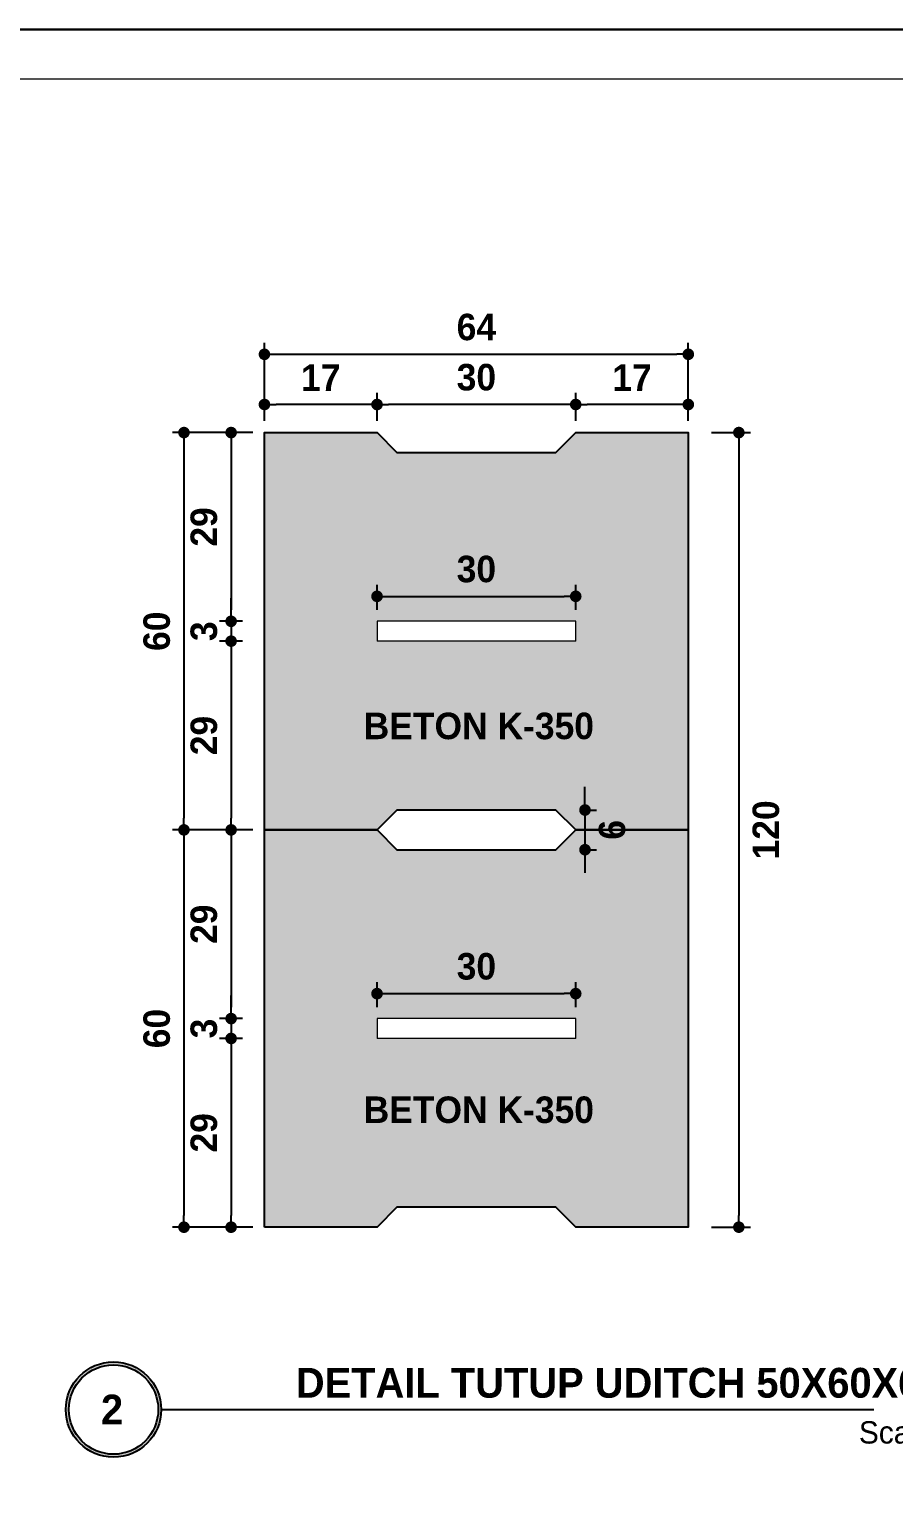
# Model space of a CAD drawing. Header units: centimetres. Extents: x -292707 to 138715, y -53922 to 66277.
# Drawn here: x 12949 to 13079.5, y -13231.5 to -13008.7 of the extents above; entities that cross this region are included whole.
import ezdxf

# ---------------------------------------------------------------- set-up
doc = ezdxf.new("R2010")
doc.units = ezdxf.units.CM
for name, color, linetype in [('A-ALINE-3', 111, 'Continuous'), ('A-ANNOTATION', 144, 'Continuous'), ('A-DIM', 157, 'Continuous'), ('A-TEXT', 254, 'Continuous')]:
    doc.layers.add(name, color=color, linetype=linetype)
doc.layers.add('A-FILL-1', color=250, linetype='Continuous', lineweight=0, true_color=0x333333)
doc.layers.add('A-FILL-8', color=7, linetype='Continuous', lineweight=0, true_color=0xe6e6e6)
doc.styles.add('Scale 10', font='GOTHICB.TTF', dxfattribs={"height": 4})
doc.styles.add('Scale 80', font='GOTHICB.TTF', dxfattribs={"height": 20})
doc.dimstyles.new('Scale 10', dxfattribs={"dimscale": 0, "dimtxt": 4, "dimasz": 1.75, "dimexe": 1.75, "dimexo": 1.75, "dimgap": 2, "dimtad": 2, "dimdec": 0, "dimtxsty": 'Scale 10', "dimblk": 'DOT', "dimcen": 2.5, "dimclrd": 256, "dimclre": 256, "dimclrt": 254, "dimadec": 0, "dimazin": 0, "dimtfac": 1, "dimtdec": 0, "dimtmove": 0, "dimatfit": 3, "dimldrblk": 'DOTSMALL', "dimfxl": 1, "dimtfillclr": 256, "dimlwd": -1, "dimlwe": -1, "dimarcsym": 0})

# ---------------------------------------------------------------- blocks, each defined once
blk = doc.blocks.new('jhgkjhkjhkjh')
at = {"layer": 'A-FILL-1', "ltscale": 0.25}
blk.add_lwpolyline([(-1286.611, 931.53), (-933.611, 931.53), (-933.611, 1218.53), (-1286.611, 1218.53)], close=True, dxfattribs=at)
at = {"layer": 'Defpoints'}
blk.add_lwpolyline([(-1296.611, 926.53), (-876.611, 926.53), (-876.611, 1223.53), (-1296.611, 1223.53)], close=True, dxfattribs=at)
blk = doc.blocks.new('A$Ca6493351')
at = {"layer": 'A-FILL-8'}
h = blk.add_hatch(color=256, dxfattribs=at)
h.dxf.hatch_style = 1
h.paths.add_polyline_path([(64, 120), (47, 120), (44, 117), (20, 117), (17, 120), (0, 120), (0, 60), (17, 60), (20, 63), (44, 63), (47, 60), (64, 60)])
h.paths.add_polyline_path([(47, 91.5), (47, 88.5), (17, 88.5), (17, 91.5)], flags=16)
h = blk.add_hatch(color=256, dxfattribs=at)
h.dxf.hatch_style = 1
h.paths.add_polyline_path([(64, 60), (47, 60), (44, 57), (20, 57), (17, 60), (0, 60), (0, 0), (17, 0), (20, 3), (44, 3), (47, 0), (64, 0)])
h.paths.add_polyline_path([(47, 31.5), (47, 28.5), (17, 28.5), (17, 31.5)], flags=16)
at = {"layer": 'A-FILL-1'}
for p, q in [((17, 120), (0, 120)), ((0, 60), (0, 120)), ((20, 117), (17, 120)), ((47, 120), (44, 117)), ((64, 120), (47, 120)), ((64, 60), (64, 120)), ((44, 117), (20, 117)), ((17, 91.5), (17, 88.5)), ((47, 91.5), (17, 91.5)), ((47, 88.5), (47, 91.5)), ((47, 88.5), (17, 88.5)), ((17, 60), (20, 63)), ((20, 63), (44, 63)), ((44, 63), (47, 60)), ((17, 60), (0, 60)), ((0, 0), (0, 60)), ((20, 57), (17, 60)), ((47, 60), (44, 57)), ((64, 60), (47, 60)), ((64, 0), (64, 60)), ((44, 57), (20, 57)), ((17, 31.5), (17, 28.5)), ((47, 31.5), (17, 31.5)), ((47, 28.5), (47, 31.5)), ((47, 28.5), (17, 28.5)), ((17, 0), (20, 3)), ((20, 3), (44, 3)), ((44, 3), (47, 0)), ((17, 0), (0, 0)), ((64, 0), (47, 0))]:
    blk.add_line(p, q, dxfattribs=at)
blk = doc.blocks.new('_Dot')
at = {"color": 0, "linetype": 'ByBlock', "lineweight": -2}
blk.add_line((-0.5, 0), (-1, 0), dxfattribs=at)
at = {"color": 0, "linetype": 'ByBlock', "const_width": 0.5}
blk.add_lwpolyline([(-0.25, 0, 1), (0.25, 0, 1)], format="xyb", close=True, dxfattribs=at)
blk = doc.blocks.new('*D241')
at = {"layer": 'A-DIM', "ltscale": 0.25, "transparency": 16777216}
for p, q in [((13031.52, -13067.84), (13031.52, -13063.6)), ((13048.52, -13067.84), (13048.52, -13063.6)), ((13046.77, -13065.35), (13033.27, -13065.35))]:
    blk.add_line(p, q, dxfattribs=at)
at = {"layer": 'Defpoints', "color": 0, "ltscale": 0.25, "transparency": 16777216}
for p in [(13031.52, -13065.35), (13031.52, -13069.59), (13048.52, -13069.59)]:
    blk.add_point(p, dxfattribs=at)
at = {"layer": 'A-DIM', "ltscale": 0.25, "transparency": 16777216, "xscale": 1.75, "yscale": 1.75, "zscale": 1.75, "rotation": 180}
blk.add_blockref('_Dot', (13031.52, -13065.35), dxfattribs=at)
at = {"layer": 'A-DIM', "ltscale": 0.25, "transparency": 16777216, "xscale": 1.75, "yscale": 1.75, "zscale": 1.75}
blk.add_blockref('_Dot', (13048.52, -13065.35), dxfattribs=at)
at = {"layer": 'A-DIM', "color": 254, "ltscale": 0.25, "transparency": 16777216, "insert": (13040.02, -13061.3), "char_height": 4, "attachment_point": 5, "style": 'Scale 10'}
blk.add_mtext('17', dxfattribs=at)
blk = doc.blocks.new('_DotSmall')
at = {"color": 0, "linetype": 'ByBlock', "const_width": 0.5}
blk.add_lwpolyline([(-0.0625, 0, 1), (0.0625, 0, 1)], format="xyb", close=True, dxfattribs=at)
blk = doc.blocks.new('*D242')
at = {"layer": 'A-DIM', "ltscale": 0.25, "transparency": 16777216}
for p, q in [((13001.52, -13067.84), (13001.52, -13063.6)), ((13031.52, -13067.84), (13031.52, -13063.6)), ((13029.77, -13065.35), (13003.27, -13065.35))]:
    blk.add_line(p, q, dxfattribs=at)
at = {"layer": 'Defpoints', "color": 0, "ltscale": 0.25, "transparency": 16777216}
for p in [(13001.52, -13065.35), (13001.52, -13069.59), (13031.52, -13069.59)]:
    blk.add_point(p, dxfattribs=at)
at = {"layer": 'A-DIM', "ltscale": 0.25, "transparency": 16777216, "xscale": 1.75, "yscale": 1.75, "zscale": 1.75, "rotation": 180}
blk.add_blockref('_Dot', (13001.52, -13065.35), dxfattribs=at)
at = {"layer": 'A-DIM', "ltscale": 0.25, "transparency": 16777216, "xscale": 1.75, "yscale": 1.75, "zscale": 1.75}
blk.add_blockref('_Dot', (13031.52, -13065.35), dxfattribs=at)
at = {"layer": 'A-DIM', "color": 254, "ltscale": 0.25, "transparency": 16777216, "insert": (13016.52, -13061.25), "char_height": 4, "attachment_point": 5, "style": 'Scale 10'}
blk.add_mtext('30', dxfattribs=at)
blk = doc.blocks.new('*D243')
at = {"layer": 'A-DIM', "ltscale": 0.25, "transparency": 16777216}
for p, q in [((12984.52, -13067.84), (12984.52, -13063.6)), ((13001.52, -13067.84), (13001.52, -13063.6)), ((12999.77, -13065.35), (12986.27, -13065.35))]:
    blk.add_line(p, q, dxfattribs=at)
at = {"layer": 'Defpoints', "color": 0, "ltscale": 0.25, "transparency": 16777216}
for p in [(12984.52, -13065.35), (12984.52, -13069.59), (13001.52, -13069.59)]:
    blk.add_point(p, dxfattribs=at)
at = {"layer": 'A-DIM', "ltscale": 0.25, "transparency": 16777216, "xscale": 1.75, "yscale": 1.75, "zscale": 1.75, "rotation": 180}
blk.add_blockref('_Dot', (12984.52, -13065.35), dxfattribs=at)
at = {"layer": 'A-DIM', "ltscale": 0.25, "transparency": 16777216, "xscale": 1.75, "yscale": 1.75, "zscale": 1.75}
blk.add_blockref('_Dot', (13001.52, -13065.35), dxfattribs=at)
at = {"layer": 'A-DIM', "color": 254, "ltscale": 0.25, "transparency": 16777216, "insert": (12993.02, -13061.3), "char_height": 4, "attachment_point": 5, "style": 'Scale 10'}
blk.add_mtext('17', dxfattribs=at)
blk = doc.blocks.new('*D244')
at = {"layer": 'A-DIM', "ltscale": 0.25, "transparency": 16777216}
for p, q in [((12984.52, -13067.84), (12984.52, -13056.02)), ((13048.52, -13067.84), (13048.52, -13056.02)), ((12986.27, -13057.77), (13046.77, -13057.77))]:
    blk.add_line(p, q, dxfattribs=at)
at = {"layer": 'Defpoints', "color": 0, "ltscale": 0.25, "transparency": 16777216}
for p in [(13048.52, -13057.77), (12984.52, -13069.59), (13048.52, -13069.59)]:
    blk.add_point(p, dxfattribs=at)
at = {"layer": 'A-DIM', "ltscale": 0.25, "transparency": 16777216, "xscale": 1.75, "yscale": 1.75, "zscale": 1.75, "rotation": 180}
blk.add_blockref('_Dot', (12984.52, -13057.77), dxfattribs=at)
at = {"layer": 'A-DIM', "ltscale": 0.25, "transparency": 16777216, "xscale": 1.75, "yscale": 1.75, "zscale": 1.75}
blk.add_blockref('_Dot', (13048.52, -13057.77), dxfattribs=at)
at = {"layer": 'A-DIM', "color": 254, "ltscale": 0.25, "transparency": 16777216, "insert": (13016.52, -13053.67), "char_height": 4, "attachment_point": 5, "style": 'Scale 10'}
blk.add_mtext('64', dxfattribs=at)
blk = doc.blocks.new('*D245')
at = {"layer": 'A-DIM', "ltscale": 0.25, "transparency": 16777216}
for p, q in [((12981.19, -13069.59), (12977.74, -13069.59)), ((12979.49, -13071.34), (12979.49, -13096.34)), ((12981.19, -13098.09), (12977.74, -13098.09))]:
    blk.add_line(p, q, dxfattribs=at)
at = {"layer": 'Defpoints', "color": 0, "ltscale": 0.25, "transparency": 16777216}
for p in [(12982.94, -13069.59), (12979.49, -13098.09), (12982.94, -13098.09)]:
    blk.add_point(p, dxfattribs=at)
at = {"layer": 'A-DIM', "ltscale": 0.25, "transparency": 16777216, "xscale": 1.75, "yscale": 1.75, "zscale": 1.75}
for p, rotation in [((12979.49, -13069.59), 90), ((12979.49, -13098.09), 270)]:
    blk.add_blockref('_Dot', p, dxfattribs=dict(at, rotation=rotation))
at = {"layer": 'A-DIM', "color": 254, "ltscale": 0.25, "transparency": 16777216, "insert": (12975.39, -13083.84), "char_height": 4, "attachment_point": 5, "rotation": 90, "style": 'Scale 10'}
blk.add_mtext('29', dxfattribs=at)
blk = doc.blocks.new('*D246')
at = {"layer": 'A-DIM', "ltscale": 0.25, "transparency": 16777216}
for p, q in [((12979.49, -13096.34), (12979.49, -13094.59)), ((12981.19, -13098.09), (12977.74, -13098.09)), ((12979.49, -13098.09), (12979.49, -13101.09)), ((12981.19, -13101.09), (12977.74, -13101.09)), ((12979.49, -13102.84), (12979.49, -13104.59))]:
    blk.add_line(p, q, dxfattribs=at)
at = {"layer": 'Defpoints', "color": 0, "ltscale": 0.25, "transparency": 16777216}
for p in [(12982.94, -13098.09), (12979.49, -13101.09), (12982.94, -13101.09)]:
    blk.add_point(p, dxfattribs=at)
at = {"layer": 'A-DIM', "ltscale": 0.25, "transparency": 16777216, "xscale": 1.75, "yscale": 1.75, "zscale": 1.75}
for p, rotation in [((12979.49, -13098.09), 270), ((12979.49, -13101.09), 90)]:
    blk.add_blockref('_Dot', p, dxfattribs=dict(at, rotation=rotation))
at = {"layer": 'A-DIM', "color": 254, "ltscale": 0.25, "transparency": 16777216, "insert": (12975.39, -13099.59), "char_height": 4, "attachment_point": 5, "rotation": 90, "style": 'Scale 10'}
blk.add_mtext('3', dxfattribs=at)
blk = doc.blocks.new('*D247')
at = {"layer": 'A-DIM', "ltscale": 0.25, "transparency": 16777216}
for p, q in [((12981.19, -13101.09), (12977.74, -13101.09)), ((12979.49, -13102.84), (12979.49, -13127.84)), ((12981.19, -13129.59), (12977.74, -13129.59))]:
    blk.add_line(p, q, dxfattribs=at)
at = {"layer": 'Defpoints', "color": 0, "ltscale": 0.25, "transparency": 16777216}
for p in [(12982.94, -13101.09), (12979.49, -13129.59), (12982.94, -13129.59)]:
    blk.add_point(p, dxfattribs=at)
at = {"layer": 'A-DIM', "ltscale": 0.25, "transparency": 16777216, "xscale": 1.75, "yscale": 1.75, "zscale": 1.75}
for p, rotation in [((12979.49, -13101.09), 90), ((12979.49, -13129.59), 270)]:
    blk.add_blockref('_Dot', p, dxfattribs=dict(at, rotation=rotation))
at = {"layer": 'A-DIM', "color": 254, "ltscale": 0.25, "transparency": 16777216, "insert": (12975.39, -13115.34), "char_height": 4, "attachment_point": 5, "rotation": 90, "style": 'Scale 10'}
blk.add_mtext('29', dxfattribs=at)
blk = doc.blocks.new('*D248')
at = {"layer": 'A-DIM', "ltscale": 0.25, "transparency": 16777216}
for p, q in [((12982.77, -13069.59), (12970.62, -13069.59)), ((12972.37, -13071.34), (12972.37, -13127.84)), ((12982.77, -13129.59), (12970.62, -13129.59))]:
    blk.add_line(p, q, dxfattribs=at)
at = {"layer": 'Defpoints', "color": 0, "ltscale": 0.25, "transparency": 16777216}
for p in [(12984.52, -13069.59), (12972.37, -13129.59), (12984.52, -13129.59)]:
    blk.add_point(p, dxfattribs=at)
at = {"layer": 'A-DIM', "ltscale": 0.25, "transparency": 16777216, "xscale": 1.75, "yscale": 1.75, "zscale": 1.75}
for p, rotation in [((12972.37, -13069.59), 90), ((12972.37, -13129.59), 270)]:
    blk.add_blockref('_Dot', p, dxfattribs=dict(at, rotation=rotation))
at = {"layer": 'A-DIM', "color": 254, "ltscale": 0.25, "transparency": 16777216, "insert": (12968.27, -13099.59), "char_height": 4, "attachment_point": 5, "rotation": 90, "style": 'Scale 10'}
blk.add_mtext('60', dxfattribs=at)
blk = doc.blocks.new('*D249')
at = {"layer": 'A-DIM', "ltscale": 0.25, "transparency": 16777216}
for p, q in [((12981.19, -13129.59), (12977.74, -13129.59)), ((12979.49, -13131.34), (12979.49, -13156.34)), ((12981.19, -13158.09), (12977.74, -13158.09))]:
    blk.add_line(p, q, dxfattribs=at)
at = {"layer": 'Defpoints', "color": 0, "ltscale": 0.25, "transparency": 16777216}
for p in [(12982.94, -13129.59), (12979.49, -13158.09), (12982.94, -13158.09)]:
    blk.add_point(p, dxfattribs=at)
at = {"layer": 'A-DIM', "ltscale": 0.25, "transparency": 16777216, "xscale": 1.75, "yscale": 1.75, "zscale": 1.75}
for p, rotation in [((12979.49, -13129.59), 90), ((12979.49, -13158.09), 270)]:
    blk.add_blockref('_Dot', p, dxfattribs=dict(at, rotation=rotation))
at = {"layer": 'A-DIM', "color": 254, "ltscale": 0.25, "transparency": 16777216, "insert": (12975.39, -13143.84), "char_height": 4, "attachment_point": 5, "rotation": 90, "style": 'Scale 10'}
blk.add_mtext('29', dxfattribs=at)
blk = doc.blocks.new('*D250')
at = {"layer": 'A-DIM', "ltscale": 0.25, "transparency": 16777216}
for p, q in [((12979.49, -13156.34), (12979.49, -13154.59)), ((12981.19, -13158.09), (12977.74, -13158.09)), ((12979.49, -13158.09), (12979.49, -13161.09)), ((12981.19, -13161.09), (12977.74, -13161.09)), ((12979.49, -13162.84), (12979.49, -13164.59))]:
    blk.add_line(p, q, dxfattribs=at)
at = {"layer": 'Defpoints', "color": 0, "ltscale": 0.25, "transparency": 16777216}
for p in [(12982.94, -13158.09), (12979.49, -13161.09), (12982.94, -13161.09)]:
    blk.add_point(p, dxfattribs=at)
at = {"layer": 'A-DIM', "ltscale": 0.25, "transparency": 16777216, "xscale": 1.75, "yscale": 1.75, "zscale": 1.75}
for p, rotation in [((12979.49, -13158.09), 270), ((12979.49, -13161.09), 90)]:
    blk.add_blockref('_Dot', p, dxfattribs=dict(at, rotation=rotation))
at = {"layer": 'A-DIM', "color": 254, "ltscale": 0.25, "transparency": 16777216, "insert": (12975.39, -13159.59), "char_height": 4, "attachment_point": 5, "rotation": 90, "style": 'Scale 10'}
blk.add_mtext('3', dxfattribs=at)
blk = doc.blocks.new('*D251')
at = {"layer": 'A-DIM', "ltscale": 0.25, "transparency": 16777216}
for p, q in [((12981.19, -13161.09), (12977.74, -13161.09)), ((12979.49, -13162.84), (12979.49, -13187.84)), ((12981.19, -13189.59), (12977.74, -13189.59))]:
    blk.add_line(p, q, dxfattribs=at)
at = {"layer": 'Defpoints', "color": 0, "ltscale": 0.25, "transparency": 16777216}
for p in [(12982.94, -13161.09), (12979.49, -13189.59), (12982.94, -13189.59)]:
    blk.add_point(p, dxfattribs=at)
at = {"layer": 'A-DIM', "ltscale": 0.25, "transparency": 16777216, "xscale": 1.75, "yscale": 1.75, "zscale": 1.75}
for p, rotation in [((12979.49, -13161.09), 90), ((12979.49, -13189.59), 270)]:
    blk.add_blockref('_Dot', p, dxfattribs=dict(at, rotation=rotation))
at = {"layer": 'A-DIM', "color": 254, "ltscale": 0.25, "transparency": 16777216, "insert": (12975.39, -13175.34), "char_height": 4, "attachment_point": 5, "rotation": 90, "style": 'Scale 10'}
blk.add_mtext('29', dxfattribs=at)
blk = doc.blocks.new('*D252')
at = {"layer": 'A-DIM', "ltscale": 0.25, "transparency": 16777216}
for p, q in [((12982.77, -13129.59), (12970.62, -13129.59)), ((12972.37, -13131.34), (12972.37, -13187.84)), ((12982.77, -13189.59), (12970.62, -13189.59))]:
    blk.add_line(p, q, dxfattribs=at)
at = {"layer": 'Defpoints', "color": 0, "ltscale": 0.25, "transparency": 16777216}
for p in [(12984.52, -13129.59), (12972.37, -13189.59), (12984.52, -13189.59)]:
    blk.add_point(p, dxfattribs=at)
at = {"layer": 'A-DIM', "ltscale": 0.25, "transparency": 16777216, "xscale": 1.75, "yscale": 1.75, "zscale": 1.75}
for p, rotation in [((12972.37, -13129.59), 90), ((12972.37, -13189.59), 270)]:
    blk.add_blockref('_Dot', p, dxfattribs=dict(at, rotation=rotation))
at = {"layer": 'A-DIM', "color": 254, "ltscale": 0.25, "transparency": 16777216, "insert": (12968.27, -13159.59), "char_height": 4, "attachment_point": 5, "rotation": 90, "style": 'Scale 10'}
blk.add_mtext('60', dxfattribs=at)
blk = doc.blocks.new('*D253')
at = {"layer": 'A-DIM', "ltscale": 0.25, "transparency": 16777216}
for p, q in [((13052.01, -13069.59), (13057.9, -13069.59)), ((13056.15, -13071.34), (13056.15, -13187.84)), ((13052.01, -13189.59), (13057.9, -13189.59))]:
    blk.add_line(p, q, dxfattribs=at)
at = {"layer": 'Defpoints', "color": 0, "ltscale": 0.25, "transparency": 16777216}
for p in [(13050.26, -13069.59), (13050.26, -13189.59), (13056.15, -13189.59)]:
    blk.add_point(p, dxfattribs=at)
at = {"layer": 'A-DIM', "ltscale": 0.25, "transparency": 16777216, "xscale": 1.75, "yscale": 1.75, "zscale": 1.75}
for p, rotation in [((13056.15, -13069.59), 90), ((13056.15, -13189.59), 270)]:
    blk.add_blockref('_Dot', p, dxfattribs=dict(at, rotation=rotation))
at = {"layer": 'A-DIM', "color": 254, "ltscale": 0.25, "transparency": 16777216, "insert": (13060.25, -13129.59), "char_height": 4, "attachment_point": 5, "rotation": 90, "style": 'Scale 10'}
blk.add_mtext('120', dxfattribs=at)
blk = doc.blocks.new('*D269')
at = {"layer": 'A-DIM', "ltscale": 0.25, "transparency": 16777216}
for p, q in [((13001.52, -13096.34), (13001.52, -13092.57)), ((13031.52, -13096.34), (13031.52, -13092.57)), ((13003.27, -13094.32), (13029.77, -13094.32))]:
    blk.add_line(p, q, dxfattribs=at)
at = {"layer": 'Defpoints', "color": 0, "ltscale": 0.25, "transparency": 16777216}
for p in [(13031.52, -13094.32), (13001.52, -13098.09), (13031.52, -13098.09)]:
    blk.add_point(p, dxfattribs=at)
at = {"layer": 'A-DIM', "ltscale": 0.25, "transparency": 16777216, "xscale": 1.75, "yscale": 1.75, "zscale": 1.75, "rotation": 180}
blk.add_blockref('_Dot', (13001.52, -13094.32), dxfattribs=at)
at = {"layer": 'A-DIM', "ltscale": 0.25, "transparency": 16777216, "xscale": 1.75, "yscale": 1.75, "zscale": 1.75}
blk.add_blockref('_Dot', (13031.52, -13094.32), dxfattribs=at)
at = {"layer": 'A-DIM', "color": 254, "ltscale": 0.25, "transparency": 16777216, "insert": (13016.52, -13090.22), "char_height": 4, "attachment_point": 5, "style": 'Scale 10'}
blk.add_mtext('30', dxfattribs=at)
blk = doc.blocks.new('*D270')
at = {"layer": 'A-DIM', "ltscale": 0.25, "transparency": 16777216}
for p, q in [((13001.52, -13156.34), (13001.52, -13152.57)), ((13031.52, -13156.34), (13031.52, -13152.57)), ((13003.27, -13154.32), (13029.77, -13154.32))]:
    blk.add_line(p, q, dxfattribs=at)
at = {"layer": 'Defpoints', "color": 0, "ltscale": 0.25, "transparency": 16777216}
for p in [(13031.52, -13154.32), (13001.52, -13158.09), (13031.52, -13158.09)]:
    blk.add_point(p, dxfattribs=at)
at = {"layer": 'A-DIM', "ltscale": 0.25, "transparency": 16777216, "xscale": 1.75, "yscale": 1.75, "zscale": 1.75, "rotation": 180}
blk.add_blockref('_Dot', (13001.52, -13154.32), dxfattribs=at)
at = {"layer": 'A-DIM', "ltscale": 0.25, "transparency": 16777216, "xscale": 1.75, "yscale": 1.75, "zscale": 1.75}
blk.add_blockref('_Dot', (13031.52, -13154.32), dxfattribs=at)
at = {"layer": 'A-DIM', "color": 254, "ltscale": 0.25, "transparency": 16777216, "insert": (13016.52, -13150.22), "char_height": 4, "attachment_point": 5, "style": 'Scale 10'}
blk.add_mtext('30', dxfattribs=at)
blk = doc.blocks.new('*U273')
at = {"layer": 'A-ANNOTATION'}
h = blk.add_hatch(color=256, dxfattribs=at)
h.dxf.hatch_style = 1
h.paths.add_polyline_path([(62379.58, 26197.92, 1), (62443.58, 26197.92, 1)])
h.paths.add_polyline_path([(62441.58, 26197.92, -1), (62381.58, 26197.92, -1)], flags=16)
blk.add_lwpolyline([(62443.58, 26197.92), (62921.7, 26197.92)], dxfattribs=at)
for radius in [32, 30]:
    blk.add_circle((62411.58, 26197.92), radius, dxfattribs=at)
blk = doc.blocks.new('*D305')
at = {"layer": 'A-DIM', "ltscale": 5, "transparency": 16777216}
for p, q in [((13032.92, -13124.84), (13032.92, -13123.09)), ((13032.58, -13126.59), (13034.67, -13126.59)), ((13032.92, -13126.59), (13032.92, -13132.59)), ((13032.58, -13132.59), (13034.67, -13132.59)), ((13032.92, -13134.34), (13032.92, -13136.09))]:
    blk.add_line(p, q, dxfattribs=at)
at = {"layer": 'Defpoints', "color": 0, "ltscale": 5, "transparency": 16777216}
for p in [(13030.83, -13126.59), (13030.83, -13132.59), (13032.92, -13132.59)]:
    blk.add_point(p, dxfattribs=at)
at = {"layer": 'A-DIM', "ltscale": 5, "transparency": 16777216, "xscale": 1.75, "yscale": 1.75, "zscale": 1.75}
for p, rotation in [((13032.92, -13126.59), 270), ((13032.92, -13132.59), 90)]:
    blk.add_blockref('_Dot', p, dxfattribs=dict(at, rotation=rotation))
at = {"layer": 'A-DIM', "color": 254, "ltscale": 5, "transparency": 16777216, "insert": (13037.02, -13129.59), "char_height": 4, "attachment_point": 5, "rotation": 90, "style": 'Scale 10'}
blk.add_mtext('6', dxfattribs=at)

msp = doc.modelspace()

# ---------------------------------------------------------------- linework, layer by layer
at = {"layer": 'A-ALINE-3', "ltscale": 0.25}
for points in [[(12984.52, -13129.59), (12984.52, -13069.59), (13001.52, -13069.59), (13004.52, -13072.59), (13028.52, -13072.59), (13031.52, -13069.59), (13048.52, -13069.59), (13048.52, -13129.59), (13031.52, -13129.59), (13028.52, -13126.59), (13004.52, -13126.59), (13001.52, -13129.59), (12984.52, -13129.59)], [(12984.52, -13189.59), (12984.52, -13129.59), (13001.52, -13129.59), (13004.52, -13132.59), (13028.52, -13132.59), (13031.52, -13129.59), (13048.52, -13129.59), (13048.52, -13189.59), (13031.52, -13189.59), (13028.52, -13186.59), (13004.52, -13186.59), (13001.52, -13189.59), (12984.52, -13189.59)]]:
    msp.add_lwpolyline(points, dxfattribs=at)

# ---------------------------------------------------------------- block references
at = {"ltscale": 0.25}
msp.add_blockref('A$Ca6493351', (12984.52, -13189.59), dxfattribs=at)
at = {"layer": 'A-TEXT'}
for name, p, xscale, yscale, zscale in [('jhgkjhkjhkjh', (18549.98, -17178.1), 4.5, 4.5, 4.5), ('jhgkjhkjhkjh', (14660.15, -14844.01), 1.5, 1.5, 1.5), ('*U273', (-1080.87, -19111.66), 0.225, 0.225, 0.225)]:
    msp.add_blockref(name, p, dxfattribs=dict(at, xscale=xscale, yscale=yscale, zscale=zscale))

# ---------------------------------------------------------------- texts
at = {"ltscale": 0.25, "char_height": 4, "attachment_point": 1, "style": 'Scale 10'}
for insert in [(12983.84, -13111.89), (12983.84, -13169.85)]:
    msp.add_mtext_dynamic_manual_height_columns('\\pi15.65928;{\\C254;BETON K-350}', width=64.6755, gutter_width=20, heights=[0], dxfattribs=dict(at, insert=insert))
at = {"layer": 'A-TEXT', "ltscale": 0.25, "style": 'Scale 80'}
for s, width, insert, char_height, attachment_point in [('DETAIL TUTUP UDITCH 50X60X60cm', 122.0294, (13095.6, -13213.12), 4.5, 6), ('2', 13.95, (12961.51, -13217.13), 4.5, 5), ('{\\fCentury Gothic|b0|i0|c0|p34;Scale 1:15}', 122.0294, (13095.6, -13220.6), 3.375, 6)]:
    msp.add_mtext_dynamic_manual_height_columns(s, width=width, gutter_width=16.88, heights=[0], dxfattribs=dict(at, insert=insert, char_height=char_height, attachment_point=attachment_point))

# ---------------------------------------------------------------- dimensions: what is measured, and where the dimension line sits
at = {"layer": 'A-DIM', "ltscale": 0.25}
for base, p1, p2, override, picture, middle in [((13048.52, -13057.77), (12984.52, -13069.59), (13048.52, -13069.59), {"dimscale": 1}, '*D244', (13016.52, -13053.67)), ((12984.52, -13065.35), (13001.52, -13069.59), (12984.52, -13069.59), {"dimscale": 1, "dimtmove": 1}, '*D243', (12993.02, -13061.3)), ((13001.52, -13065.35), (13031.52, -13069.59), (13001.52, -13069.59), {"dimscale": 1, "dimtmove": 1}, '*D242', (13016.52, -13061.25)), ((13031.52, -13065.35), (13048.52, -13069.59), (13031.52, -13069.59), {"dimscale": 1}, '*D241', (13040.02, -13061.3)), ((13031.52, -13094.32), (13001.52, -13098.09), (13031.52, -13098.09), {"dimscale": 1}, '*D269', (13016.52, -13090.22)), ((13031.52, -13154.32), (13001.52, -13158.09), (13031.52, -13158.09), {"dimscale": 1}, '*D270', (13016.52, -13150.22))]:
    dim = msp.add_linear_dim(base=base, p1=p1, p2=p2, dimstyle='Scale 10', override=override, dxfattribs=at)
    dim.commit()
    dim.dimension.update_dxf_attribs({"geometry": picture, "text_midpoint": middle})
for base, p1, p2, override, picture, middle in [((12972.37, -13129.59), (12984.52, -13069.59), (12984.52, -13129.59), {"dimscale": 1}, '*D248', (12968.27, -13099.59)), ((12979.48782319, -13098.08919388), (12982.93624515, -13069.58919388), (12982.93624515, -13098.08919388), {"dimscale": 1}, '*D245', (12975.38721136, -13083.83919388)), ((13056.15, -13189.59), (13050.26, -13069.59), (13050.26, -13189.59), {"dimscale": 1}, '*D253', (13060.25, -13129.59)), ((12979.48782319, -13129.58919388), (12982.93624515, -13101.08919388), (12982.93624515, -13129.58919388), {"dimscale": 1, "dimtmove": 1}, '*D247', (12975.38721136, -13115.33919388)), ((12972.37, -13189.59), (12984.52, -13129.59), (12984.52, -13189.59), {"dimscale": 1}, '*D252', (12968.27, -13159.59)), ((12979.48782319, -13158.08919388), (12982.93624515, -13129.58919388), (12982.93624515, -13158.08919388), {"dimscale": 1}, '*D249', (12975.38721136, -13143.83919388)), ((12979.48782319, -13189.58919388), (12982.93624515, -13161.08919388), (12982.93624515, -13189.58919388), {"dimscale": 1, "dimtmove": 1}, '*D251', (12975.38721136, -13175.33919388))]:
    dim = msp.add_linear_dim(base=base, p1=p1, p2=p2, angle=90, dimstyle='Scale 10', override=override, dxfattribs=at)
    dim.commit()
    dim.dimension.update_dxf_attribs({"geometry": picture, "text_midpoint": middle})
for base, p1, p2, picture, middle in [((12979.49, -13101.09), (12982.94, -13098.09), (12982.94, -13101.09), '*D246', (12979.49, -13099.59)), ((12979.49, -13161.09), (12982.94, -13158.09), (12982.94, -13161.09), '*D250', (12979.49, -13159.59))]:
    dim = msp.add_linear_dim(base=base, p1=p1, p2=p2, angle=90, dimstyle='Scale 10', override={"dimscale": 1, "dimtmove": 1}, dxfattribs=at)
    dim.commit()
    dim.dimension.update_dxf_attribs({"geometry": picture, "text_midpoint": middle, "dimtype": 160})
at = {"layer": 'A-DIM', "ltscale": 5}
dim = msp.add_linear_dim(base=(13032.92, -13132.59), p1=(13030.83, -13126.59), p2=(13030.83, -13132.59), angle=90, dimstyle='Scale 10', override={"dimscale": 1}, dxfattribs=at)
dim.commit()
dim.dimension.update_dxf_attribs({"geometry": '*D305', "text_midpoint": (13032.92, -13129.59), "dimtype": 160})

doc.saveas('drawing.dxf')
